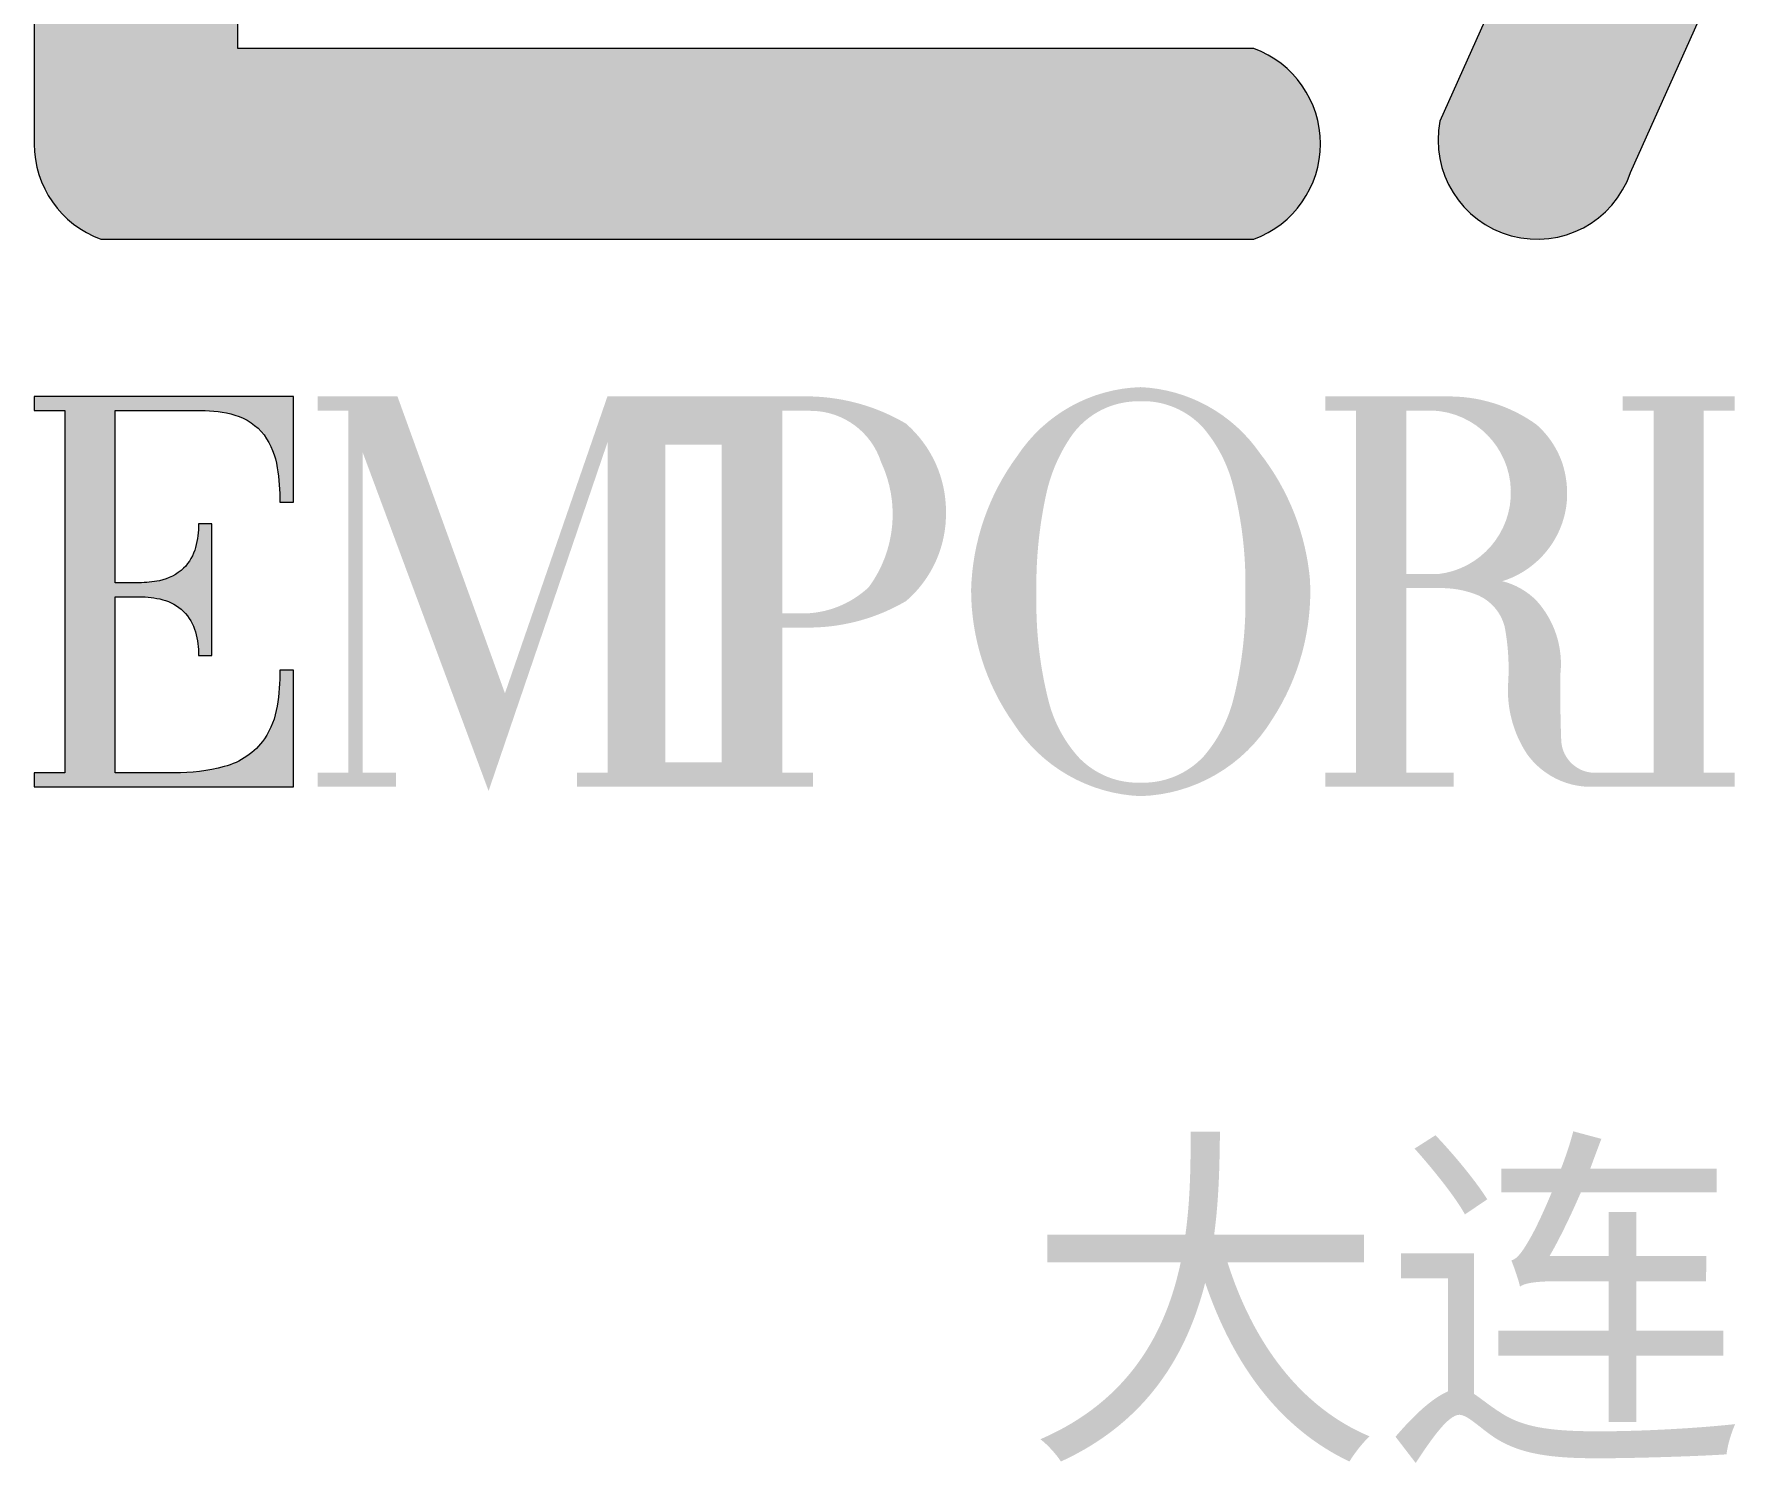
# Model space of a CAD drawing. Header units: millimetres. Extents: x 346472 to 732256, y -34068 to -15883.
# Drawn here: x 356813 to 359429, y -24967 to -22773 of the extents above; entities that cross this region are included whole.
import ezdxf

# ---------------------------------------------------------------- set-up
doc = ezdxf.new("R2010")
doc.units = ezdxf.units.MM
doc.header["$LTSCALE"] = 7
doc.layers.get('0').update_dxf_attribs({"lineweight": 0})
doc.layers.add('文字', color=6, linetype='Continuous', lineweight=5)
doc.styles.get("Standard").update_dxf_attribs({"font": 'STKaiti.ttf'})

# ---------------------------------------------------------------- blocks, each defined once
blk = doc.blocks.new('LOGO PIENO')
at = {"true_color": 0xffffff}
h = blk.add_hatch(color=7, dxfattribs=at)
h.dxf.hatch_style = 1
h.paths.add_polyline_path([(2.461599175989249, 80.14791063165171, 0.3144867504412342), (0, 76.62130371188823), (0, 23.78555575154663, 0.3144867504412449), (2.46159917598926, 20.2589488317833), (45.11550890285071, 20.2589488317833, 0.6980078109058185), (45.11550890285071, 27.31216267130981), (7.529429836045891, 27.31216267130957), (7.529429836045894, 46.72912008290382), (43.47969398439363, 46.72912008290382, 0.6980078109058185), (43.47969398439363, 53.78233392243033), (7.529429836045892, 53.78233392243033), (7.529429836045892, 73.0946967921252), (45.11550890285071, 73.0946967921252, 0.6980078109058185), (45.11550890285071, 80.14791063165171)])
h.paths.add_polyline_path([(51.99524100184863, 24.62594720889115, 0.9323916882701092), (59.04845484137513, 22.72054800777231), (67.16907361690846, 40.85026376713722), (94.07221627699984, 40.85026376713767), (102.1928350525332, 22.72054800777229, 0.9323916882704898), (109.2460488920596, 24.62594720889119), (84.9103284352741, 78.95674475971259, 0.4316301754227936), (76.33096145863419, 78.95674475971259)])
h.paths.add_polyline_path([(80.62064494695366, 72.14853577385526), (91.35815606919277, 46.90954834649324), (69.8831338247146, 46.90954834648278)], flags=16)
h.paths.add_polyline_path([(111.8627416161298, 80.6089048058218), (109.4578353475817, 75.13236090652299), (161.86042128806, 75.13236090652299), (164.2653275566081, 80.6089048058218)])
h.paths.add_polyline_path([(107.8599093641205, 71.4935031636237), (105.4550030955716, 66.0169592643249), (157.8575890360499, 66.01695926432421), (160.2624953045988, 71.4935031636237)])
h.paths.add_polyline_path([(136.8312492282275, 62.37810152142492), (134.4263429596785, 56.90155762212521), (153.8547567840405, 56.90155762212498), (156.2596630525886, 62.3781015214247)])
h.paths.add_polyline_path([(149.8519245320304, 47.78615597992598), (152.2568308005794, 53.26269987922569), (132.8284169762173, 53.26269987922592), (130.4235107076684, 47.78615597992621)])
h.paths.add_polyline_path([(145.8490922800211, 38.67075433772698), (148.2539985485691, 44.14729823702668), (128.825584724208, 44.14729823702691), (126.4206784556591, 38.6707543377272)])
h.paths.add_polyline_path([(124.8227524721979, 35.03189659482791), (122.4178462036489, 29.5553526955282), (141.8462600280109, 29.55535269552797), (144.2511662965599, 35.03189659482768)])
h.paths.add_polyline_path([(120.8199202201886, 25.91649495262913), (118.2329360664853, 20.02531637746846), (137.6613498908473, 20.02531637746847), (140.2483340445497, 25.9164949526289)])
h = blk.add_hatch(color=7, dxfattribs=at)
h.dxf.hatch_style = 1
edge = h.paths.add_edge_path(flags=16)
edge.add_arc((40.90649443351367, 10.80075798922644), 3.465075723021602, 89.6111409375161, 103.73547974588217, ccw=False)
edge.add_arc((41.01037137365802, 11.25413010760371), 3.012695747495125, 42.13537933255691, 91.52847849690892, ccw=False)
edge.add_arc((39.20964260096434, 9.847620406965234), 5.294226971703613, 14.39524311336561, 40.34867724652747, ccw=False)
edge.add_arc((30.17076419050409, 7.503064555304491), 14.63221713010879, -1.1502967247752167, 14.48841764624018, ccw=False)
edge.add_arc((29.93540514287315, 6.860923573082573), 14.86870972786875, -14.025275825435472, 1.3426541242292274, ccw=False)
edge.add_arc((39.33407972760415, 4.507858052573511), 5.179957219941887, 319.29632042142043, 346.03168957842496, ccw=False)
edge.add_arc((41.02060618609403, 3.205864624089372), 3.054407764110389, 268.2132850899874, 317.17929319065126, ccw=False)
edge.add_arc((40.82429494702455, 3.181204049572443), 3.029948614583247, 224.579463194598, 271.9117184694411, ccw=False)
edge.add_arc((42.27895959745592, 4.377530400863634), 4.908679572589365, 193.9159098266367, 222.6075064105667, ccw=False)
edge.add_arc((51.72831592440161, 6.78687435418783), 14.66028514009222, 178.8097608865773, 194.1741734055461, ccw=False)
edge.add_arc((52.94653613939954, 7.440375762298117), 15.87917739398458, 167.7662763303521, 181.2592902133461, ccw=False)
edge.add_arc((43.32629138110451, 9.550228203706183), 6.030363077323276, 144.955996006283, 167.9887014722237, ccw=False)
edge.add_arc((40.82452872762906, 11.25751205339543), 3.00206030703161, 104.2857205563351, 144.2163549488842, ccw=False)
edge = h.paths.add_edge_path()
edge.add_arc((40.65985744086584, 9.101689673427245), 5.689750749495586, 34.70632560404861, 87.3252895121414)
edge.add_arc((41.09803033267463, 9.114533102558198), 5.673336599320677, 91.7439606792904, 146.6148011345484)
edge.add_arc((43.38563918241243, 7.046328142861057), 8.734083080386137, 143.5423243737913, 178.3716725851907)
edge.add_arc((43.22340579404863, 7.290774136764412), 8.568323582846281, 179.9749882486589, 215.1172937610235)
edge.add_arc((41.16473782201774, 5.52094767538415), 5.87219726960365, 212.5461832359249, 267.6370442904824)
edge.add_arc((40.74127294818936, 5.558415405081178), 5.907456275343042, 271.7592299378697, 328.7788054426541)
edge.add_arc((38.54399110670647, 7.22766818299192), 8.656568139211673, 326.8685895089304, 362.798735138483)
edge.add_arc((38.3239150136078, 6.859519701162071), 8.90151783316665, 5.096993781900674, 38.01162742994135)
h = blk.add_hatch(color=7, dxfattribs=at)
h.dxf.hatch_style = 1
edge = h.paths.add_edge_path()
edge.add_line((9.088406077386935, 10.52454806224614), (9.58780401725926, 10.52454806224614))
edge.add_line((9.58780401725926, 10.52454806224614), (9.58780401725926, 14.43898464265067))
edge.add_line((9.58780401725926, 14.43898464265067), (0, 14.43898464265067))
edge.add_line((0, 14.43898464265067), (0, 13.9198971782248))
edge.add_line((0, 13.9198971782248), (1.135628131014073, 13.9198971782248))
edge.add_line((1.135628131014073, 13.9198971782248), (1.135628131014073, 0.519087464426093))
edge.add_line((1.135628131014073, 0.519087464426093), (0, 0.519087464426093))
edge.add_line((0, 0.519087464426093), (0, 0))
edge.add_line((0, 0), (9.58780401725926, 0))
edge.add_line((9.58780401725926, 0), (9.58780401725926, 4.313795825070201))
edge.add_line((9.58780401725926, 4.313795825070201), (9.088406077386935, 4.313795825070201))
edge.add_arc((1.642259699186979, 4.212087946807801), 7.446840966348145, -9.517245932289484, 0.7825618112673851, ccw=False)
edge.add_arc((5.903034372353414, 3.474512035668227), 3.122842191652484, 326.8997552852529, 350.90343069570764, ccw=False)
edge.add_arc((6.364779543899042, 3.317201977285324), 2.652855499595814, 284.58286624134473, 324.29891361849394, ccw=False)
edge.add_arc((5.306558253019367, 7.055873419489216), 6.538047132968313, 268.87459519522287, 285.30856513841036, ccw=False)
edge.add_line((5.178146062769883, 0.519087464426093), (2.993006610028715, 0.519087464426093))
edge.add_line((2.993006610028715, 0.519087464426093), (2.993006610028715, 7.02975690328708))
edge.add_line((2.993006610028715, 7.02975690328708), (3.881421822140055, 7.02975690328708))
edge.add_arc((3.925388233544761, 3.815361408479021), 3.214696166416688, 75.02132206799831, 90.78364119763029, ccw=False)
edge.add_arc((4.305257595338631, 5.210650750962877), 1.768646337939761, 46.3638976085179, 75.22658899294441, ccw=False)
edge.add_arc((4.287784874877573, 5.266722886093747), 1.740879533711416, 15.346457340741381, 44.673962580591876, ccw=False)
edge.add_arc((2.939663965175012, 4.896433585803288), 3.138929641371206, -0.7897373407915893, 15.351913789908224, ccw=False)
edge.add_line((6.078295435965629, 4.85316946624107), (6.577494491785274, 4.85316946624107))
edge.add_line((6.577494491785274, 4.85316946624107), (6.577494491785274, 9.725829572915245))
edge.add_line((6.577494491785274, 9.725829572915245), (6.078295435965629, 9.725829572915245))
edge.add_arc((2.899090441327651, 9.681035391355017), 3.179520548232502, -15.007734882862508, 0.8072293982118026, ccw=False)
edge.add_arc((4.299804744712283, 9.298749174243424), 1.727602929414544, 315.36248522449154, 345.2089180794911, ccw=False)
edge.add_arc((4.280346710596663, 9.41399941966928), 1.823706411280808, 281.1407715260994, 313.215037113436, ccw=False)
edge.add_arc((3.914411344631456, 10.98238615597052), 3.433700266521972, 269.4495182048278, 282.07517047804424, ccw=False)
edge.add_line((3.881421822140055, 7.548844367711808), (2.993006610028715, 7.548844367711808))
edge.add_line((2.993006610028715, 7.548844367711808), (2.993006610028715, 13.9198971782248))
edge.add_line((2.993006610028715, 13.9198971782248), (6.166401086052701, 13.9198971782248))
edge.add_arc((6.243766882775122, 9.705683974559184), 4.214923296152863, 73.72479970328612, 91.05173505310461, ccw=False)
edge.add_arc((6.842415717592313, 11.73985506681742), 2.094501110047629, 37.5260376540254, 73.85008757882002, ccw=False)
edge.add_arc((6.172024536661386, 11.37632043902483), 2.850138542225663, 8.665200521816587, 35.11220025557651, ccw=False)
edge.add_arc((1.880462159616395, 10.61322750500681), 7.208489409390407, -0.7048752768698137, 9.52217938437019, ccw=False)
h = blk.add_hatch(color=7, dxfattribs=at)
h.dxf.hatch_style = 1
h.paths.add_polyline_path([(23.33926184252095, 12.6515192204356), (25.42565561003403, 12.6515192204356), (25.42565561003403, 0.9067634464724961), (23.33926184252095, 0.9067634464724961)], flags=16)
edge = h.paths.add_edge_path(flags=16)
edge.add_line((27.67412391280459, 13.91989717822503), (28.79244912830745, 13.90751916738782))
edge.add_arc((28.71893866569872, 11.1696756671472), 2.738830191874436, 17.776494230183914, 88.46199113438678, ccw=False)
edge.add_arc((27.20480957072414, 10.07986162843849), 4.549936237736163, -36.28291710307178, 25.043157236091872, ccw=False)
edge.add_arc((28.40887015403405, 10.00679992376627), 3.596004920334609, 269.74856936684586, 313.2443839747586, ccw=False)
edge.add_line((28.39308988365883, 6.410829627707471), (27.67412391280459, 6.410829627707471))
edge.add_line((27.67412391280459, 6.410829627707471), (27.67412391280459, 13.91989717822503))
edge = h.paths.add_edge_path()
edge.add_line((13.43839880605719, 14.43898464265067), (10.48934557902885, 14.43898464265067))
edge.add_line((10.48934557902885, 14.43898464265067), (10.48934557933035, 13.91989717756451))
edge.add_line((10.48934557933035, 13.91989717756451), (11.62636589851581, 13.91989717822503))
edge.add_line((11.62636589851581, 13.91989717822503), (11.62636589851581, 0.519087464426093))
edge.add_line((11.62636589851581, 0.519087464426093), (10.48934557902885, 0.519087464426093))
edge.add_line((10.48934557902885, 0.519087464426093), (10.48934557902885, 0))
edge.add_line((10.48934557902885, 0), (13.38390456649358, 0))
edge.add_line((13.38390456649358, 0), (13.38390456649358, 0.519087464426093))
edge.add_line((13.38390456649358, 0.519087464426093), (12.14565224712806, 0.519087464426093))
edge.add_line((12.14565224712806, 0.519087464426093), (12.14565224712806, 12.38729641160353))
edge.add_line((12.14565224712806, 12.38729641160353), (16.80809187491423, -0.1543340507339508))
edge.add_line((16.80809187491423, -0.1543340507339508), (21.21277772730173, 12.75980630466097))
edge.add_line((21.21277772730173, 12.75980630466097), (21.21277772730173, 0.519087464426093))
edge.add_line((21.21277772730173, 0.519087464426093), (20.07535963950704, 0.519087464426093))
edge.add_line((20.07535963950704, 0.519087464426093), (20.07535963950704, 0))
edge.add_line((20.07535963950704, 0), (28.8125364210332, 0))
edge.add_line((28.8125364210332, 0), (28.8125364210332, 0.519087464426093))
edge.add_line((28.8125364210332, 0.519087464426093), (27.67412391280459, 0.519087464426093))
edge.add_line((27.67412391280459, 0.519087464426093), (27.67412391334301, 5.891344395092119))
edge.add_line((27.67412391334301, 5.891344395092119), (28.79244912830791, 5.891344395092119))
edge.add_arc((28.63727054276296, 13.02600127457254), 7.136344244872871, 271.245985134574, 300.476690896778)
edge.add_arc((29.47096574249326, 10.09177830066483), 4.254883052542032, 310.8986797461419, 360.9733632070698)
edge.add_arc((29.4294462218254, 10.19060388869798), 4.295870613475389, 359.6459503756107, 409.0866431834751)
edge.add_arc((28.55625115957673, 7.183677649495849), 7.259150711023556, 59.47859617782391, 88.13538299705145)
edge.add_line((28.79244912830745, 14.43898464265067), (21.20303240708608, 14.43898464265067))
edge.add_line((21.20303240708608, 14.43898464265067), (17.41329614859387, 3.458992023482097))
edge.add_line((17.41329614859387, 3.458992023482097), (13.43839880605719, 14.43898464265067))
h = blk.add_hatch(color=7, dxfattribs=at)
h.dxf.hatch_style = 1
edge = h.paths.add_edge_path(flags=16)
edge.add_line((50.74925222124921, 13.91989717822185), (51.72776192431047, 13.91989717821684))
edge.add_arc((51.58241159067575, 10.88627060322415), 3.037106668524616, -83.47306380031108, 87.25688165636598, ccw=False)
edge.add_line((51.92764043072748, 7.868848862069399), (50.74925222129059, 7.868848862069399))
edge.add_line((50.74925222129059, 7.868848862069399), (50.74925222124921, 13.91989717822185))
edge = h.paths.add_edge_path()
edge.add_line((47.75724003166397, 14.43898464264771), (47.75724003169535, 13.9198971782248))
edge.add_line((47.75724003169535, 13.9198971782248), (48.89207262630453, 13.9198971782248))
edge.add_line((48.89207262630453, 13.9198971782248), (48.89207262630453, 0.5188885803479479))
edge.add_line((48.89207262630453, 0.5188885803479479), (47.75724003166397, 0.5188885803479479))
edge.add_line((47.75724003166397, 0.5188885803479479), (47.75724003166397, 8.185452315956354e-12))
edge.add_line((47.75724003166397, 8.185452315956354e-12), (52.50659200501468, 0))
edge.add_line((52.50659200501468, 0), (52.50679088913466, 0.5188885803552239))
edge.add_line((52.50679088913466, 0.5188885803552239), (50.74925222129059, 0.5188885803552239))
edge.add_line((50.74925222129059, 0.5188885803552239), (50.74925222129059, 7.34936362947542))
edge.add_line((50.74925222129059, 7.34936362947542), (51.92764043075522, 7.349363629472464))
edge.add_arc((52.04864075294518, 3.76083273365316), 3.590570298465107, 67.63997835753918, 91.9312031482836, ccw=False)
edge.add_arc((52.69554219855763, 5.483306780509565), 1.752436127446126, 15.344795881067512, 65.77569602912803, ccw=False)
edge.add_arc((46.09101152324638, 4.361098031205074), 8.444753928232148, -3.774370396433028, 10.824602365321027, ccw=False)
edge.add_arc((58.77741830111972, 3.563129688196113), 4.266841640579982, 176.7476909129542, 213.6145625730696)
edge.add_arc((57.59827793002887, 2.928043374883373), 2.935905691136524, 216.0330291275949, 234.916229868537)
edge.add_arc((57.56874243413131, 2.874542448600778), 2.875156524544831, 234.7850714897722, 268.8157983577384)
edge.add_line((57.50932230393983, 8.185452315956354e-12), (62.89154262036118, 0.0001988847948268813))
edge.add_line((62.89154262036118, 0.0001988847948268813), (62.89152343894557, 0.5192863485121961))
edge.add_line((62.89152343894557, 0.5192863485121961), (61.75311093074924, 0.5192863485121961))
edge.add_line((61.75311093074924, 0.5192863485121961), (61.75311093074924, 13.9198971782248))
edge.add_line((61.75311093074924, 13.9198971782248), (62.89152343894557, 13.9198971782248))
edge.add_line((62.89152343894557, 13.9198971782248), (62.89152343894557, 14.43898464265067))
edge.add_line((62.89152343894557, 14.43898464265067), (58.75731994350645, 14.43898464264771))
edge.add_line((58.75731994350645, 14.43898464264771), (58.75731994350645, 13.9200960623084))
edge.add_line((58.75731994350645, 13.9200960623084), (59.89827205376469, 13.91989676935032))
edge.add_line((59.89827205376469, 13.91989676935032), (59.89593133578728, 0.5192863485196995))
edge.add_line((59.89593133578728, 0.5192863485196995), (57.64913781638779, 0.5192863485196995))
edge.add_arc((57.73485817631945, 1.771979992840215), 1.255623090990093, 184.659412182185, 266.08541927026897, ccw=False)
edge.add_arc((104.8211635117627, 3.545295953379309), 48.37414248681732, 179.2595870125274, 182.2217338733698, ccw=False)
edge.add_arc((52.98175085352932, 4.543192273195928), 3.489280772161208, 353.8668604094422, 401.9680685613973)
edge.add_arc((53.65899853978954, 5.007470862662785), 2.677430991013988, 44.27314813881926, 76.04903501823367)
edge.add_arc((53.28287051748248, 10.86994704164567), 3.42017266003253, 287.3800312426748, 321.5701230730391)
edge.add_arc((53.31535394673074, 10.85725952751864), 3.386855643035204, 321.3967010226598, 355.9336369516231)
edge.add_arc((52.99851414227396, 10.84112456442267), 3.701954519651319, 356.5304790604207, 376.8162787952922)
edge.add_arc((53.34967375925271, 10.88221093826655), 3.354502849908573, 17.87979769343623, 48.59790762815731)
edge.add_arc((52.34332389212932, 8.930810381574474), 5.509864095302874, 54.17721353316871, 91.41905862790027)
edge.add_line((52.2068736874462, 14.43898464264771), (47.75724003166397, 14.43898464264771))
at = {"color": 250}
for points in [[(67.16907361690846, 40.85026376713722), (94.07221627699982, 40.85026376713768), (102.1928350525332, 22.72054800777232, 0.9323916882705005), (109.2460488920597, 24.62594720889115), (84.9103284352741, 78.95674475971259, 0.4316301754227937), (76.33096145863419, 78.95674475971259), (51.99524100184863, 24.62594720889115, 0.9323916882701142), (59.04845484137513, 22.72054800777232)], [(7.529429836045892, 27.31216267130958), (7.529429836045892, 46.72912008290382), (43.47969398439363, 46.72912008290382, 0.6980078109058185), (43.47969398439363, 53.78233392243033), (7.529429836045892, 53.78233392243033), (7.529429836045892, 73.0946967921252), (45.11550890285071, 73.0946967921252, 0.6980078109058185), (45.11550890285071, 80.14791063165171), (2.461599175989249, 80.14791063165171, 0.3144867504412178), (0, 76.62130371188846), (0, 23.78555575154655, 0.3144867504412386), (2.461599175989249, 20.2589488317833), (45.11550890285071, 20.2589488317833, 0.6980078109058185), (45.11550890285071, 27.31216267130981)]]:
    blk.add_lwpolyline(points, format="xyb", close=True, dxfattribs=at)
blk.add_lwpolyline([(9.088406077386935, 10.52454806224614), (9.58780401725926, 10.52454806224614), (9.58780401725926, 14.43898464265067), (0, 14.43898464265067), (0, 13.9198971782248), (1.135628131014073, 13.9198971782248), (1.135628131014073, 0.519087464426093), (0, 0.519087464426093), (0, 0), (9.58780401725926, 0), (9.58780401725926, 4.313795825070201), (9.088406077386935, 4.313795825070201, -0.04497167029378368), (8.986601436547062, 2.980793983957483, -0.1051204494556347), (8.519090441473963, 1.769110617472961, -0.1750497607475067), (7.032715402744088, 0.7498095276966978, -0.07182987630211864), (5.178146062769883, 0.519087464426093), (2.993006610028715, 0.519087464426093), (2.993006610028715, 7.02975690328708), (3.881421822140055, 7.02975690328708, -0.06888473763782292), (4.756257213628032, 6.920828874144945, -0.1266072963242532), (5.525757475471437, 6.490685872083986, -0.1286684712290451), (5.966590118234308, 5.727455461209956, -0.07054793073377949), (6.078295435965629, 4.85316946624107), (6.577494491785274, 4.85316946624107), (6.577494491785274, 9.725829572915245), (6.078295435965629, 9.725829572915245, -0.06911553908904766), (5.970160332513387, 8.857700319780179, -0.1309708807508178), (5.529108517229361, 8.084902348405421, -0.1408712949618916), (4.632723633603291, 7.624659994440208, -0.0551455987561912), (3.881421822140055, 7.548844367711808), (2.993006610028715, 7.548844367711808), (2.993006610028715, 13.9198971782248), (6.166401086052701, 13.9198971782248, -0.07574739220008432), (7.425004379475922, 13.7517013211409, -0.1598341699226379), (8.503515559969856, 13.0156615621936, -0.1159117730567928), (8.989630386480712, 11.8057234955395, -0.04465358759979287), (9.088406077386935, 10.52454806224614)], format="xyb", dxfattribs=at)

msp = doc.modelspace()

# ---------------------------------------------------------------- block references
at = {"color": 5, "xscale": 41.42079220833356, "yscale": 41.42079220833356, "zscale": 41.42079220833356}
msp.add_blockref('LOGO PIENO', (356812.7985017973, -23926.74739866029), dxfattribs=at)

# ---------------------------------------------------------------- texts
at = {"layer": '文字', "color": 251}
msp.add_text('大连恒隆广场EA7', height=404.1163636363365, dxfattribs=at).set_placement((358330.7087275257, -24917.68530454267))

doc.saveas('drawing.dxf')
